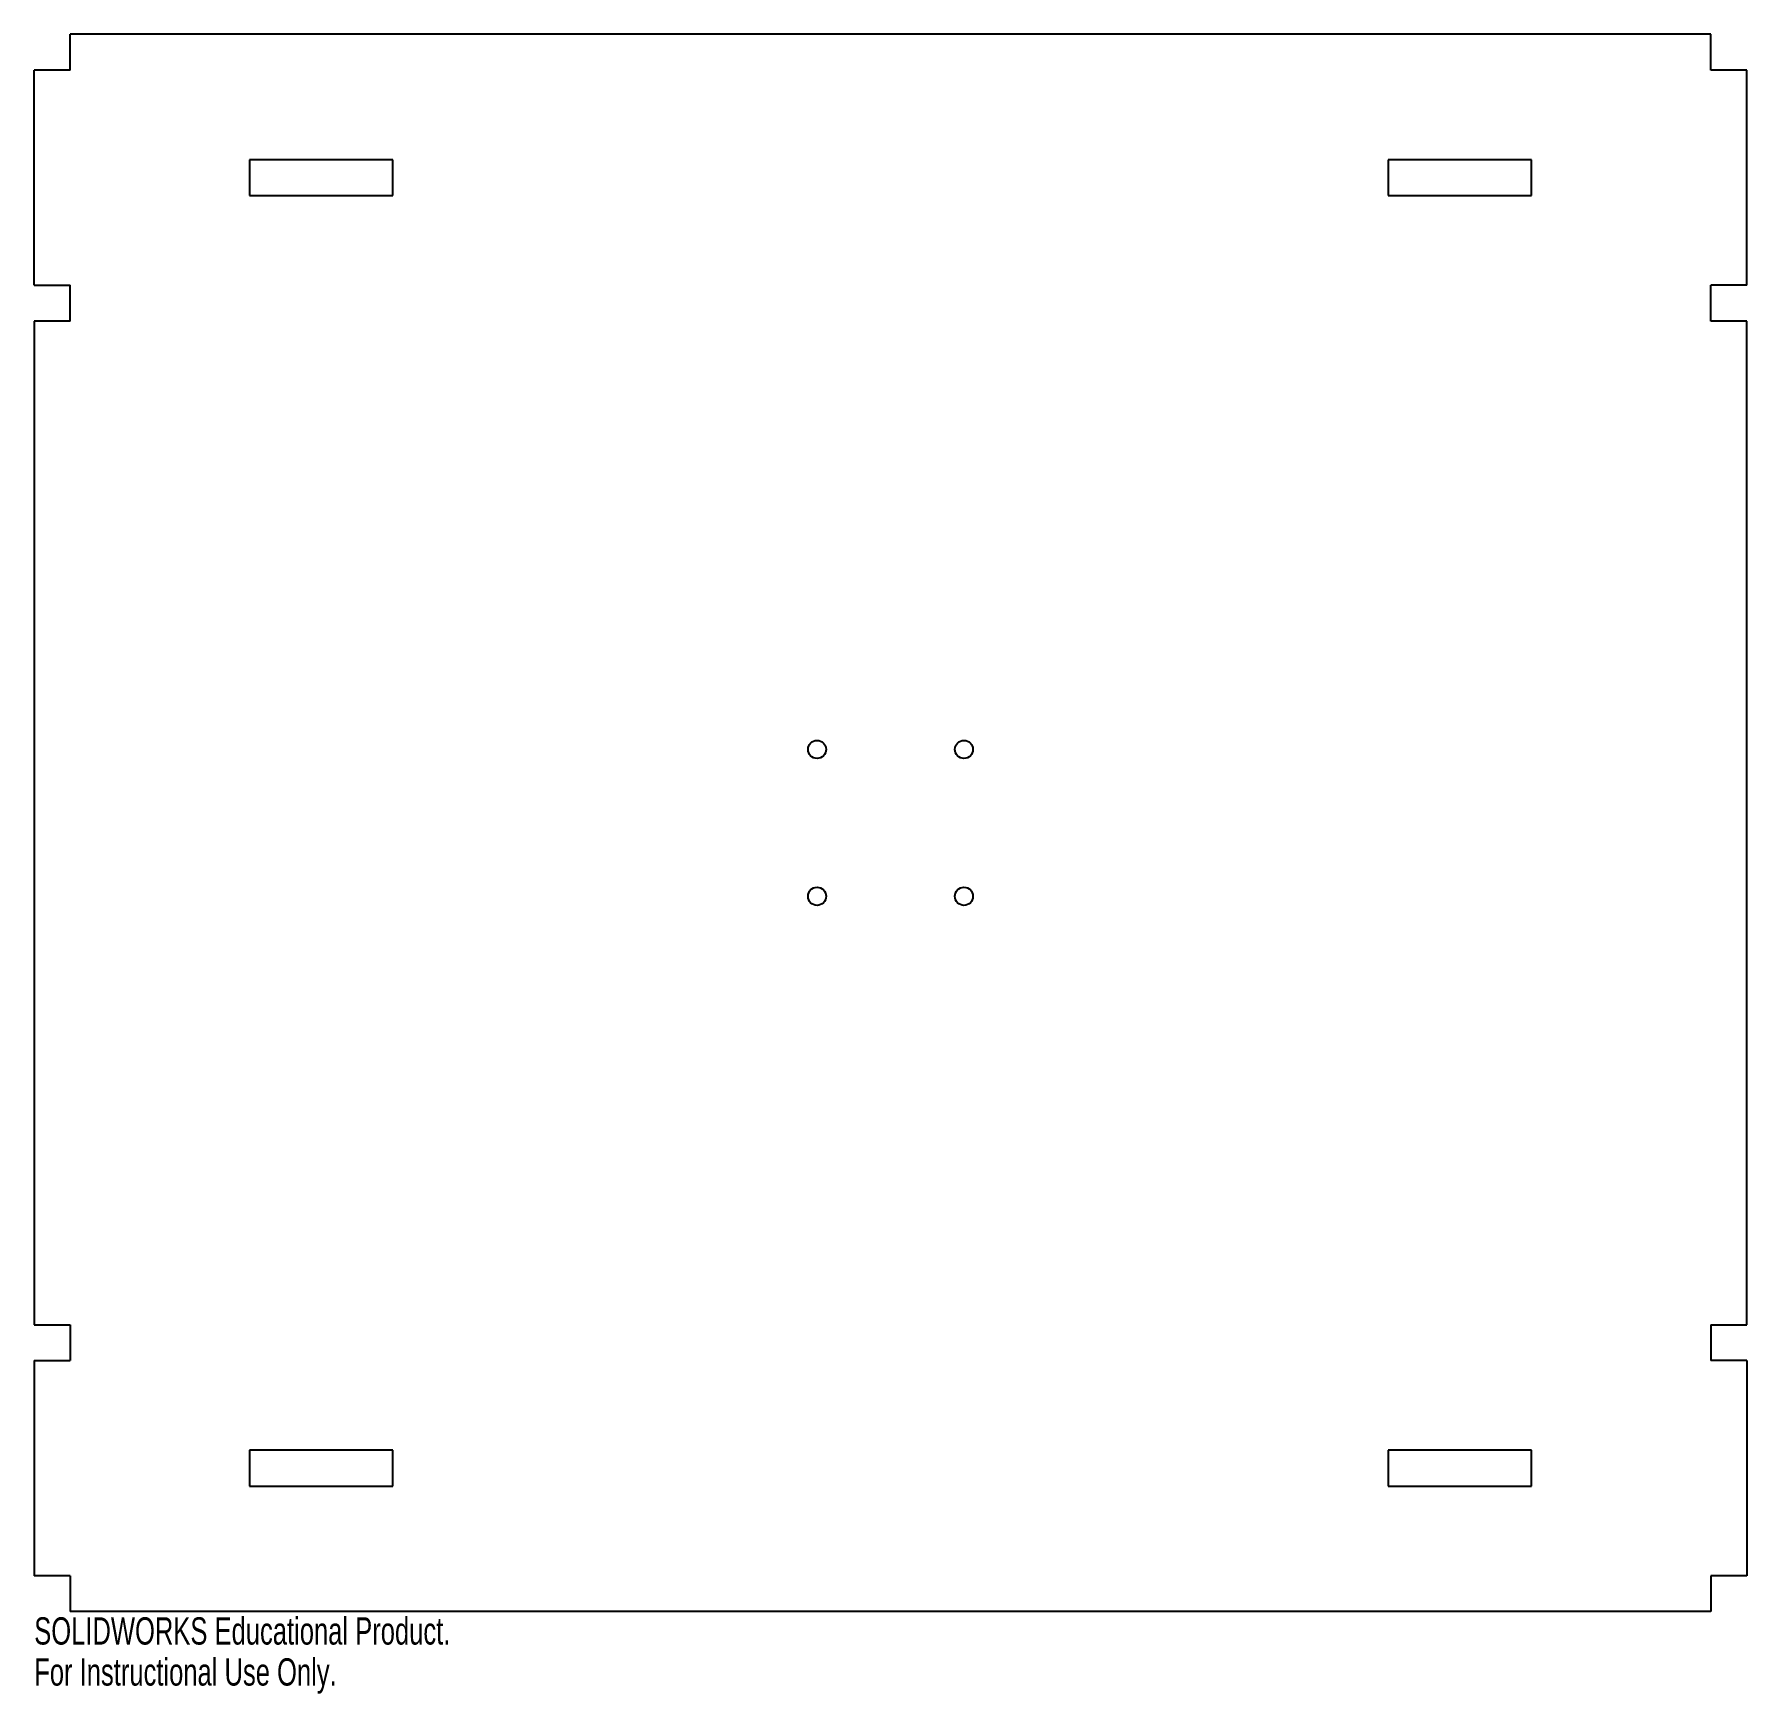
# Model space of a CAD drawing. Header units: inches. Extents: x -6 to 6, y -1.6 to 10.
import ezdxf

# ---------------------------------------------------------------- set-up
doc = ezdxf.new("R2010")
doc.units = ezdxf.units.IN
doc.header["$MEASUREMENT"] = 0
doc.styles.add('SLDTEXTSTYLE0', font='TXT', dxfattribs={"width": 0.7})

msp = doc.modelspace()

# ---------------------------------------------------------------- linework, layer by layer
at = {"color": 7, "linetype": 'Continuous', "lineweight": 25}
for p, q in [((5.719, 10), (-5.719, 10)), ((-5.719, 9.75), (-5.719, 10)), ((5.719, 9.75), (5.719, 10)), ((-5.719, 9.75), (-5.969, 9.75)), ((-5.969, 8.25), (-5.969, 9.75)), ((5.969, 9.75), (5.719, 9.75)), ((5.969, 8.25), (5.969, 9.75)), ((-4.469, 9.125), (-4.469, 8.875)), ((-3.469, 9.125), (-4.469, 9.125)), ((-3.469, 8.875), (-3.469, 9.125)), ((4.469, 9.125), (3.469, 9.125)), ((3.469, 9.125), (3.469, 8.875)), ((4.469, 8.875), (4.469, 9.125)), ((-4.469, 8.875), (-3.469, 8.875)), ((3.469, 8.875), (4.469, 8.875)), ((-5.969, 8.25), (-5.719, 8.25)), ((-5.719, 8), (-5.719, 8.25)), ((5.719, 8), (5.719, 8.25)), ((5.969, 8.25), (5.719, 8.25)), ((-5.719, 8), (-5.969, 8)), ((-5.969, 8), (-5.969, 1)), ((5.969, 8), (5.719, 8)), ((5.969, 1), (5.969, 8)), ((-5.969, 1), (-5.719, 1)), ((-5.719, 1), (-5.719, 0.75)), ((5.719, 1), (5.719, 0.75)), ((5.719, 1), (5.969, 1)), ((-5.969, 0.75), (-5.719, 0.75)), ((-5.969, 0.75), (-5.969, -0.75)), ((5.969, 0.75), (5.719, 0.75)), ((5.969, 0.75), (5.969, -0.75)), ((-4.469, 0.125), (-4.469, -0.125)), ((-3.469, 0.125), (-4.469, 0.125)), ((-3.469, -0.125), (-3.469, 0.125)), ((3.469, 0.125), (3.469, -0.125)), ((4.469, 0.125), (3.469, 0.125)), ((4.469, -0.125), (4.469, 0.125)), ((-4.469, -0.125), (-3.469, -0.125)), ((3.469, -0.125), (4.469, -0.125)), ((-5.719, -0.75), (-5.969, -0.75)), ((-5.719, -0.75), (-5.719, -1)), ((5.719, -0.75), (5.719, -1)), ((5.969, -0.75), (5.719, -0.75)), ((5.719, -1), (-5.719, -1))]:
    msp.add_line(p, q, dxfattribs=at)
for centre in [(-0.512, 5.012), (0.512, 5.012), (-0.512, 3.988), (0.512, 3.988)]:
    msp.add_circle(centre, 0.063, dxfattribs=at)

# ---------------------------------------------------------------- texts
at = {"color": 7, "linetype": 'Continuous', "char_height": 0.1903, "attachment_point": 1, "style": 'SLDTEXTSTYLE0'}
for s, insert in [('SOLIDWORKS Educational Product.', (-5.969, -1.04)), ('For Instructional Use Only.', (-5.969, -1.326))]:
    msp.add_mtext(s, dxfattribs=dict(at, insert=insert))

doc.saveas('drawing.dxf')
